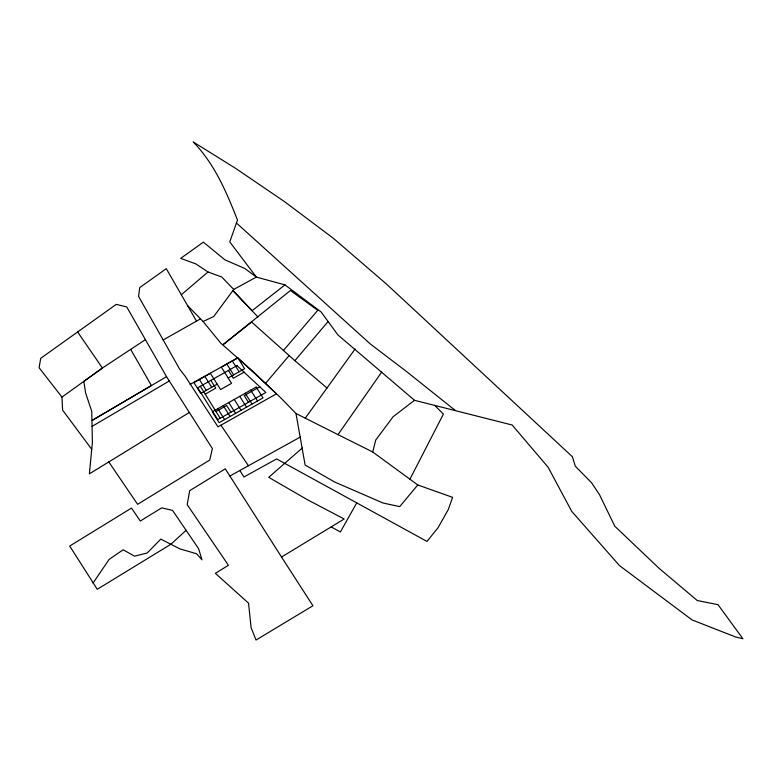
<?xml version="1.0" encoding="UTF-8"?>
<svg xmlns="http://www.w3.org/2000/svg" width="782" height="782" viewBox="0 0 782 782"><rect width="100%" height="100%" fill="white"/><g stroke="black" fill="none" stroke-linecap="round" stroke-linejoin="round"><path stroke-width="1.17" d="M239.888 470.481L243.925 477L276.623 458.917L427.001 541.427L438.076 527.684L448.33 509.473L452.592 497.342L417.774 484.957L372.721 451.976L375.751 439.992L393.151 416.708L414.519 400.306L512.151 425.007L548.074 467.186L571.75 511.379L619.403 565.523L692.041 619.901L735.637 636.988L742.9 638.767L718.032 604.682L697.231 600.508L659.089 568.318L614.72 526.149L599.501 494.654L591.554 482.748L575.288 466.16L572.375 456.727L386.963 284.492L333.406 238.334L284.56 201.658L235.49 168.267L193.252 141.972C214.483 163.79 226.565 192.147 237.474 220.094L229.771 241.912L256.359 277.092L284.971 284.883L321.128 311.969L337.873 334.892L414.519 400.306M409.915 479.21L443.384 414.137L434.684 405.32M356.739 502.894L340.385 531.975L331.157 526.912M93.038 583.079L109.138 559.394L123.175 549.775L134.524 556.188L147.251 552.942L160.799 539.111L179.811 548.847L196.595 553.754L201.991 559.834L198.589 548.661L172.568 510.402L161.727 507.86L140.291 521.017L131.493 508.085L69.706 546.041L97.251 589.286L170.877 544.272L186.116 530.323M187.582 305.615L203.076 321.49L220.847 343.22L253.798 372.193L281.481 398.595L295.977 413.502L338 434.645L381.733 372.007M305.254 418.175L355.096 349.007M233.75 289.428L221.756 277.024L208.022 271.98L195.813 263.915L180.701 258.353L203.379 242.156L224.923 259.829L244.786 268.49L256.359 277.092L233.75 289.428L213.75 316.524L203.076 321.49M417.774 484.957L399.739 506.619L383.014 503.002L334.618 481.995L305.127 465.075L295.977 413.502M265.518 383.366L289.144 355.566L251.599 322.018L223.085 344.657L290.396 290.513L317.736 310.298L283.455 350.483M326.993 388.009L294.853 360.668L328.108 321.519M302.272 448.018L268.725 477.323L307.238 499.62L344.178 519.004L281.53 557.038L225.284 468.819L189.713 490.676L187.191 504.634L228.432 565.288L215.353 573.314L248.539 603.166L251.11 627.741L256.037 640.028L312.937 605.747L281.53 557.038M181.316 294.736L208.022 271.98M284.971 284.883L252.048 310.737L232.928 290.552L257.952 316.974M91.66 449.21L62.599 410.091L61.954 397.09L102.413 368.039L145.413 339.652M189.352 412.456L89.363 473.872L92.393 442.563L91.758 411.391L85.58 392.867L83.85 381.372L102.413 368.039L77.623 331.969M108.786 461.937L137.612 504.331L209.732 460.041L212.381 448.585L166.546 376.68L91.944 420.511L151.425 385.565L130.682 349.378M92.071 426.376L169.293 381M190.114 384.412L237.796 357.853L276.476 393.825L217.983 426.855L185.129 376.162L179.606 369.094L163.194 339.955L200.505 318.861M217.191 384.167L200.739 393.454L193.926 382.623L210.378 373.337L220.583 389.553L231.56 383.356L221.345 367.139L237.806 357.853L244.619 368.674L228.158 377.97M205.197 394.138L215.773 388.165L210.866 380.365M244.072 372.183L233.319 378.253L228.412 370.453M215.988 411.528L226.672 405.496L230.905 412.222M259.78 386.797L244.228 395.584L248.461 402.31M229.879 476.023L300.337 437.03M338 434.645L372.721 451.976M455.251 410.433L406.63 371.616L370.316 343.972L236.447 223.007M289.144 355.566L294.853 360.668M61.954 397.09L39.1 367.745L40.713 358.322L116.254 304.374L126.743 306.935L166.546 376.68M248.441 465.749L220.915 425.193M232.313 360.942L239.136 371.773M250.699 390.159L257.522 400.99M226.829 364.041L233.652 374.871M245.216 393.258L252.039 404.089M239.732 396.357L246.545 407.187M234.248 399.455L241.061 410.286M228.764 402.554L235.578 413.375M204.894 376.435L211.707 387.256M223.281 405.643L230.094 416.474M199.41 379.524L206.223 390.355M217.797 408.742L224.61 419.572M200.339 386.308L220.182 418.272M196.517 321.119L166.283 268.656L139.704 287.629L138.58 296.398L163.194 339.955M237.005 365.605L197.709 387.794L217.758 419.641L265.88 392.466L237.005 365.605M256.193 387.061L212.303 411.84L219.126 422.671L263.006 397.891L256.193 387.061"/></g></svg>
